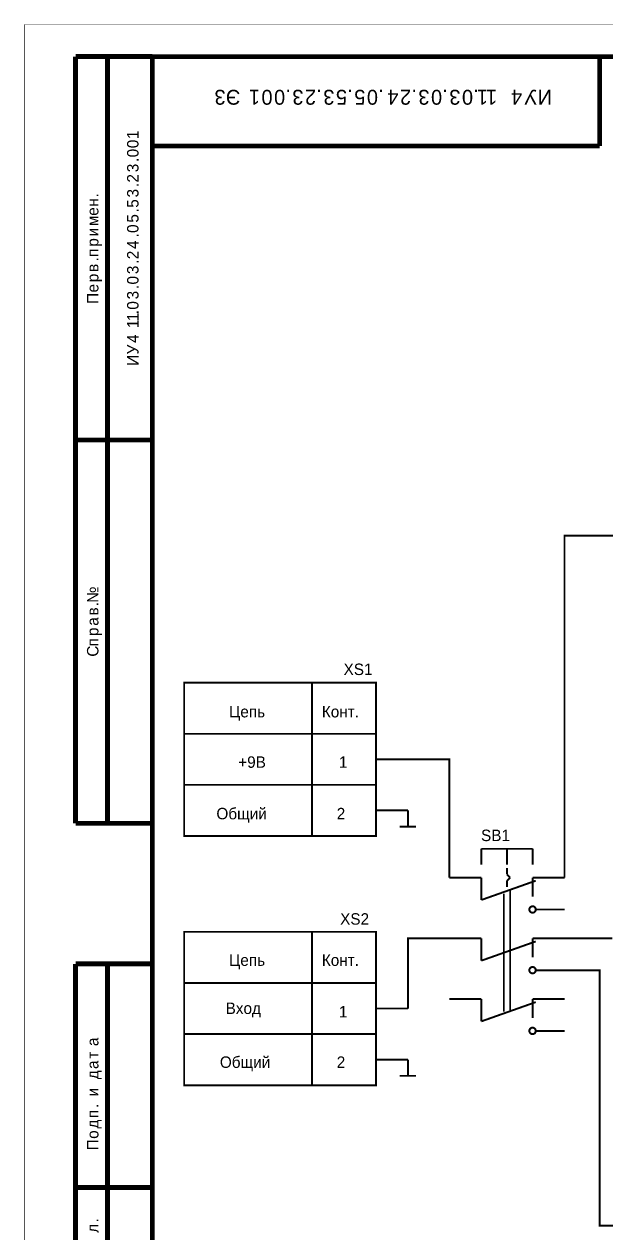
# Model space of a CAD drawing. Header units: inches. Extents: x 0 to 420, y 0 to 297.
# Drawn here: x 0 to 91.2, y 107.7 to 297 of the extents above; entities that cross this region are included whole.
import ezdxf

# ---------------------------------------------------------------- set-up
doc = ezdxf.new("R2010")
doc.units = ezdxf.units.IN
doc.layers.add('Sheet', color=255, linetype='Continuous')

msp = doc.modelspace()

# ---------------------------------------------------------------- linework, layer by layer
at = {"layer": 'Sheet'}
for points, const_width in [([(0.09, 297), (0.09, 0), (419.93, 0), (419.93, 297), (0.09, 297), (0.09, 297)], 0.0991), ([(0.09, 297), (0.09, 0), (419.93, 0), (419.93, 297), (0.09, 297), (0.09, 297)], 0.0991), ([(25.06, 193.99), (55.05, 193.99), (55.05, 170), (25.06, 170), (25.06, 193.99)], 0.3), ([(25.06, 155), (55.05, 155), (55.05, 130.99), (25.06, 130.99), (25.06, 155)], 0.3)]:
    msp.add_lwpolyline(points, close=True, dxfattribs=dict(at, const_width=const_width))
for points, const_width in [([(8.07, 171.99), (8.07, 291.99)], 0.749), ([(8.07, 291.99), (20.07, 291.99)], 0.749), ([(13.07, 291.99), (13.07, 171.99)], 0.749), ([(20.07, 5), (20.07, 291.99)], 0.749), ([(20.07, 291.98), (414.94, 291.98)], 0.749), ([(90.04, 291.99), (90.04, 277.99)], 0.749), ([(90.05, 277.99), (20.07, 277.99)], 0.749), ([(20.07, 231.99), (8.07, 231.99)], 0.749), ([(84.55, 163.49), (84.55, 216.99), (105.04, 216.99)], 0.3), ([(45.06, 170), (45.06, 193.99)], 0.3), ([(55.05, 185.99), (25.06, 185.99)], 0.3), ([(55.05, 182), (60.06, 182)], 0.3), ([(60.06, 182), (66.55, 182), (66.55, 163.49)], 0.3), ([(55.05, 178), (25.06, 178)], 0.3), ([(20.07, 171.99), (8.07, 171.99)], 0.749), ([(55.05, 174), (60.06, 174)], 0.3), ([(60.06, 174), (60.06, 171.45)], 0.3), ([(58.78, 171.45), (61.32, 171.45)], 0.3), ([(71.55, 165.49), (71.55, 167.99)], 0.3), ([(71.55, 167.99), (79.55, 167.99)], 0.3), ([(75.55, 167.99), (75.55, 165.49)], 0.3), ([(79.55, 167.99), (79.55, 165.49)], 0.3), ([(75.55, 163.99), (75.55, 164.99)], 0.3), ([(71.55, 163.49), (66.55, 163.49)], 0.3), ([(71.55, 159.99), (71.55, 163.49)], 0.3), ([(80.05, 163), (71.55, 159.99)], 0.3), ([(76.05, 163.49), (75.55, 163.99)], 0.3), ([(75.55, 163), (76.05, 163.49)], 0.3), ([(75.55, 162), (75.55, 163)], 0.3), ([(79.55, 163.49), (79.55, 160.5)], 0.3), ([(79.55, 163.49), (84.55, 163.49)], 0.3), ([(75.05, 160.99), (75.05, 142.5)], 0.3), ([(76.05, 161.49), (76.05, 142.5)], 0.3), ([(79.05, 158.49), (79.05, 158.52), (79.05, 158.55), (79.06, 158.57), (79.06, 158.59), (79.06, 158.62), (79.07, 158.64), (79.09, 158.67), (79.09, 158.69), (79.1, 158.72), (79.11, 158.74), (79.12, 158.75), (79.14, 158.77), (79.15, 158.8), (79.16, 158.82), (79.19, 158.83), (79.2, 158.85), (79.22, 158.86), (79.23, 158.88), (79.25, 158.9), (79.28, 158.91), (79.29, 158.93), (79.31, 158.94), (79.33, 158.95), (79.35, 158.95), (79.38, 158.96), (79.4, 158.97), (79.42, 158.99), (79.44, 158.99), (79.47, 158.99), (79.5, 159), (79.52, 159), (79.55, 159)], 0.3), ([(79.55, 159), (79.57, 159), (79.6, 159), (79.62, 158.99), (79.65, 158.99), (79.67, 158.99), (79.69, 158.97), (79.72, 158.96), (79.75, 158.95), (79.77, 158.95), (79.79, 158.94), (79.8, 158.93), (79.83, 158.91), (79.85, 158.9), (79.87, 158.88), (79.88, 158.86), (79.9, 158.85), (79.91, 158.83), (79.94, 158.82), (79.95, 158.8), (79.96, 158.77), (79.98, 158.75), (79.99, 158.74), (80, 158.72), (80, 158.69), (80.02, 158.67), (80.03, 158.64), (80.04, 158.62), (80.04, 158.59), (80.04, 158.57), (80.05, 158.55), (80.05, 158.52), (80.05, 158.49)], 0.3), ([(79.55, 158), (79.52, 158), (79.5, 158), (79.47, 158.01), (79.44, 158.01), (79.42, 158.01), (79.4, 158.02), (79.38, 158.03), (79.35, 158.04), (79.33, 158.04), (79.31, 158.06), (79.29, 158.07), (79.28, 158.09), (79.25, 158.1), (79.23, 158.11), (79.22, 158.13), (79.2, 158.15), (79.19, 158.17), (79.16, 158.18), (79.15, 158.2), (79.14, 158.22), (79.12, 158.23), (79.11, 158.26), (79.1, 158.28), (79.09, 158.3), (79.09, 158.32), (79.07, 158.35), (79.06, 158.37), (79.06, 158.39), (79.06, 158.41), (79.05, 158.45), (79.05, 158.47), (79.05, 158.49)], 0.3), ([(79.05, 158.49), (79.05, 158.49)], 0.3), ([(80.05, 158.49), (80.05, 158.47), (80.05, 158.45), (80.04, 158.41), (80.04, 158.39), (80.04, 158.37), (80.03, 158.35), (80.02, 158.32), (80, 158.3), (80, 158.28), (79.99, 158.26), (79.98, 158.23), (79.96, 158.22), (79.95, 158.2), (79.94, 158.18), (79.91, 158.17), (79.9, 158.15), (79.88, 158.13), (79.87, 158.11), (79.85, 158.1), (79.83, 158.09), (79.8, 158.07), (79.79, 158.06), (79.77, 158.04), (79.75, 158.04), (79.72, 158.03), (79.69, 158.02), (79.67, 158.01), (79.65, 158.01), (79.62, 158.01), (79.6, 158), (79.57, 158), (79.55, 158)], 0.3), ([(79.99, 158.49), (84.55, 158.49)], 0.3), ([(80.05, 158.49), (80.05, 158.49), (80.05, 158.49), (80.05, 158.49), (80.05, 158.49), (80.05, 158.49), (80.05, 158.49), (80.05, 158.49), (80.05, 158.49), (80.05, 158.49), (80.05, 158.49), (80.05, 158.49), (80.05, 158.49), (80.05, 158.49), (80.05, 158.49), (80.05, 158.49), (80.05, 158.49), (80.05, 158.49), (80.05, 158.49), (80.05, 158.49), (80.05, 158.49), (80.05, 158.49), (80.05, 158.49), (80.05, 158.49), (80.05, 158.49), (80.05, 158.49), (80.05, 158.49), (80.05, 158.49), (80.05, 158.49), (80.05, 158.49), (80.05, 158.49), (80.05, 158.49), (80.05, 158.49)], 0.3), ([(80.05, 158.49), (80.05, 158.49)], 0.3), ([(45.06, 130.99), (45.06, 155)], 0.3), ([(60.06, 143), (60.06, 153.99), (66.55, 153.99)], 0.3), ([(71.55, 153.99), (66.55, 153.99)], 0.3), ([(71.55, 150.49), (71.55, 153.99)], 0.3), ([(80.05, 153.5), (71.55, 150.49)], 0.3), ([(79.55, 153.99), (79.55, 151)], 0.3), ([(79.55, 153.99), (84.55, 153.99)], 0.3), ([(84.55, 153.99), (87.05, 153.99)], 0.3), ([(92.04, 153.99), (87.05, 153.99)], 0.3), ([(8.07, 149.99), (8.07, 5)], 0.749), ([(20.07, 149.99), (8.07, 149.99)], 0.749), ([(13.07, 149.99), (13.07, 5)], 0.749), ([(79.05, 148.99), (79.05, 149.02), (79.05, 149.05), (79.06, 149.07), (79.06, 149.09), (79.06, 149.12), (79.07, 149.14), (79.09, 149.17), (79.09, 149.19), (79.1, 149.22), (79.11, 149.24), (79.12, 149.25), (79.14, 149.27), (79.15, 149.3), (79.16, 149.32), (79.19, 149.33), (79.2, 149.35), (79.22, 149.36), (79.23, 149.38), (79.25, 149.4), (79.28, 149.41), (79.29, 149.43), (79.31, 149.44), (79.33, 149.45), (79.35, 149.45), (79.38, 149.46), (79.4, 149.47), (79.42, 149.49), (79.44, 149.49), (79.47, 149.49), (79.5, 149.5), (79.52, 149.5), (79.55, 149.5)], 0.3), ([(79.55, 149.5), (79.57, 149.5), (79.6, 149.5), (79.62, 149.49), (79.65, 149.49), (79.67, 149.49), (79.69, 149.47), (79.72, 149.46), (79.75, 149.45), (79.77, 149.45), (79.79, 149.44), (79.8, 149.43), (79.83, 149.41), (79.85, 149.4), (79.87, 149.38), (79.88, 149.36), (79.9, 149.35), (79.91, 149.33), (79.94, 149.32), (79.95, 149.3), (79.96, 149.27), (79.98, 149.25), (79.99, 149.24), (80, 149.22), (80, 149.19), (80.02, 149.17), (80.03, 149.14), (80.04, 149.12), (80.04, 149.09), (80.04, 149.07), (80.05, 149.05), (80.05, 149.02), (80.05, 148.99)], 0.3), ([(79.55, 148.5), (79.52, 148.5), (79.5, 148.5), (79.47, 148.5), (79.44, 148.51), (79.42, 148.51), (79.4, 148.52), (79.38, 148.53), (79.35, 148.53), (79.33, 148.54), (79.31, 148.56), (79.29, 148.57), (79.28, 148.58), (79.25, 148.6), (79.23, 148.61), (79.22, 148.62), (79.2, 148.65), (79.19, 148.66), (79.16, 148.68), (79.15, 148.69), (79.14, 148.71), (79.12, 148.74), (79.11, 148.76), (79.1, 148.78), (79.09, 148.8), (79.09, 148.82), (79.07, 148.85), (79.06, 148.87), (79.06, 148.89), (79.06, 148.91), (79.05, 148.94), (79.05, 148.97), (79.05, 148.99)], 0.3), ([(79.05, 148.99), (79.05, 148.99)], 0.3), ([(80.05, 148.99), (80.05, 148.97), (80.05, 148.94), (80.04, 148.91), (80.04, 148.89), (80.04, 148.87), (80.03, 148.85), (80.02, 148.82), (80, 148.8), (80, 148.78), (79.99, 148.76), (79.98, 148.74), (79.96, 148.71), (79.95, 148.69), (79.94, 148.68), (79.91, 148.66), (79.9, 148.65), (79.88, 148.62), (79.87, 148.61), (79.85, 148.6), (79.83, 148.58), (79.8, 148.57), (79.79, 148.56), (79.77, 148.54), (79.75, 148.53), (79.72, 148.53), (79.69, 148.52), (79.67, 148.51), (79.65, 148.51), (79.62, 148.5), (79.6, 148.5), (79.57, 148.5), (79.55, 148.5)], 0.3), ([(79.99, 148.99), (84.55, 148.99)], 0.3), ([(80.05, 148.99), (80.05, 148.99), (80.05, 148.99), (80.05, 148.99), (80.05, 148.99), (80.05, 148.99), (80.05, 148.99), (80.05, 148.99), (80.05, 148.99), (80.05, 148.99), (80.05, 148.99), (80.05, 148.99), (80.05, 148.99), (80.05, 148.99), (80.05, 148.99), (80.05, 148.99), (80.05, 148.99), (80.05, 148.99), (80.05, 148.99), (80.05, 148.99), (80.05, 148.99), (80.05, 148.99), (80.05, 148.99), (80.05, 148.99), (80.05, 148.99), (80.05, 148.99), (80.05, 148.99), (80.05, 148.99), (80.05, 148.99), (80.05, 148.99), (80.05, 148.99), (80.05, 148.99), (80.05, 148.99)], 0.3), ([(80.05, 148.99), (80.05, 148.99)], 0.3), ([(375.45, 109), (90.06, 109), (90.06, 148.99), (84.55, 148.99)], 0.3), ([(55.05, 147), (25.06, 147)], 0.3), ([(71.55, 144.49), (66.55, 144.49)], 0.3), ([(71.55, 140.99), (71.55, 144.49)], 0.3), ([(80.05, 144), (71.55, 140.99)], 0.3), ([(79.55, 144.49), (79.55, 141.5)], 0.3), ([(79.55, 144.49), (84.55, 144.49)], 0.3), ([(55.05, 143), (60.06, 143)], 0.3), ([(79.05, 139.49), (79.05, 139.52), (79.05, 139.55), (79.06, 139.57), (79.06, 139.59), (79.06, 139.62), (79.07, 139.64), (79.09, 139.67), (79.09, 139.69), (79.1, 139.72), (79.11, 139.74), (79.12, 139.75), (79.14, 139.77), (79.15, 139.8), (79.16, 139.82), (79.19, 139.83), (79.2, 139.85), (79.22, 139.86), (79.23, 139.89), (79.25, 139.9), (79.28, 139.91), (79.29, 139.93), (79.31, 139.94), (79.33, 139.95), (79.35, 139.95), (79.38, 139.96), (79.4, 139.97), (79.42, 139.99), (79.44, 139.99), (79.47, 139.99), (79.5, 140), (79.52, 140), (79.55, 140)], 0.3), ([(79.55, 140), (79.57, 140), (79.6, 140), (79.62, 139.99), (79.65, 139.99), (79.67, 139.99), (79.69, 139.97), (79.72, 139.96), (79.75, 139.95), (79.77, 139.95), (79.79, 139.94), (79.8, 139.93), (79.83, 139.91), (79.85, 139.9), (79.87, 139.89), (79.88, 139.86), (79.9, 139.85), (79.91, 139.83), (79.94, 139.82), (79.95, 139.8), (79.96, 139.77), (79.98, 139.75), (79.99, 139.74), (80, 139.72), (80, 139.69), (80.02, 139.67), (80.03, 139.64), (80.04, 139.62), (80.04, 139.59), (80.04, 139.57), (80.05, 139.55), (80.05, 139.52), (80.05, 139.49)], 0.3), ([(55.05, 138.99), (25.06, 138.99)], 0.3), ([(79.55, 138.99), (79.52, 138.99), (79.5, 138.99), (79.47, 139), (79.44, 139), (79.42, 139), (79.4, 139.01), (79.38, 139.02), (79.35, 139.03), (79.33, 139.03), (79.31, 139.05), (79.29, 139.06), (79.28, 139.08), (79.25, 139.09), (79.23, 139.1), (79.22, 139.12), (79.2, 139.13), (79.19, 139.16), (79.16, 139.17), (79.15, 139.19), (79.14, 139.21), (79.12, 139.24), (79.11, 139.25), (79.1, 139.27), (79.09, 139.29), (79.09, 139.31), (79.07, 139.35), (79.06, 139.37), (79.06, 139.39), (79.06, 139.41), (79.05, 139.44), (79.05, 139.47), (79.05, 139.49)], 0.3), ([(79.05, 139.49), (79.05, 139.49)], 0.3), ([(80.05, 139.49), (80.05, 139.47), (80.05, 139.44), (80.04, 139.41), (80.04, 139.39), (80.04, 139.37), (80.03, 139.35), (80.02, 139.31), (80, 139.29), (80, 139.27), (79.99, 139.25), (79.98, 139.24), (79.96, 139.21), (79.95, 139.19), (79.94, 139.17), (79.91, 139.16), (79.9, 139.13), (79.88, 139.12), (79.87, 139.1), (79.85, 139.09), (79.83, 139.08), (79.8, 139.06), (79.79, 139.05), (79.77, 139.03), (79.75, 139.03), (79.72, 139.02), (79.69, 139.01), (79.67, 139), (79.65, 139), (79.62, 139), (79.6, 138.99), (79.57, 138.99), (79.55, 138.99)], 0.3), ([(79.99, 139.49), (84.55, 139.49)], 0.3), ([(80.05, 139.49), (80.05, 139.49), (80.05, 139.49), (80.05, 139.49), (80.05, 139.49), (80.05, 139.49), (80.05, 139.49), (80.05, 139.49), (80.05, 139.49), (80.05, 139.49), (80.05, 139.49), (80.05, 139.49), (80.05, 139.49), (80.05, 139.49), (80.05, 139.49), (80.05, 139.49), (80.05, 139.49), (80.05, 139.49), (80.05, 139.49), (80.05, 139.49), (80.05, 139.49), (80.05, 139.49), (80.05, 139.49), (80.05, 139.49), (80.05, 139.49), (80.05, 139.49), (80.05, 139.49), (80.05, 139.49), (80.05, 139.49), (80.05, 139.49), (80.05, 139.49), (80.05, 139.49), (80.05, 139.49)], 0.3), ([(80.05, 139.49), (80.05, 139.49)], 0.3), ([(55.05, 134.99), (60.06, 134.99)], 0.3), ([(60.06, 134.99), (60.06, 132.46)], 0.3), ([(58.78, 132.46), (61.32, 132.46)], 0.3), ([(20.07, 114.99), (8.07, 114.99)], 0.749)]:
    msp.add_lwpolyline(points, dxfattribs=dict(at, const_width=const_width))

# ---------------------------------------------------------------- texts
for s, height, rotation, p in [('3', 2.33, 180, (31.54, 286.78)), ('Э', 2.33, 180, (33.87, 286.78)), ('1', 2.33, 180, (36.91, 286.78)), ('0', 2.33, 180, (38.88, 286.78)), ('0', 2.33, 180, (40.85, 286.78)), ('.', 2.33, 180, (41.75, 286.78)), ('3', 2.33, 180, (43.72, 286.78)), ('2', 2.33, 180, (45.69, 286.78)), ('.', 2.33, 180, (46.59, 286.78)), ('3', 2.33, 180, (48.56, 286.78)), ('5', 2.33, 180, (50.53, 286.78)), ('.', 2.33, 180, (51.42, 286.78)), ('5', 2.33, 180, (53.4, 286.78)), ('0', 2.33, 180, (55.37, 286.78)), ('.', 2.33, 180, (56.26, 286.78)), ('4', 2.33, 180, (58.59, 286.78)), ('2', 2.33, 180, (60.56, 286.78)), ('.', 2.33, 180, (61.46, 286.78)), ('3', 2.33, 180, (63.43, 286.78)), ('0', 2.33, 180, (65.4, 286.78)), ('.', 2.33, 180, (66.3, 286.78)), ('3', 2.33, 180, (68.27, 286.78)), ('0', 2.33, 180, (70.24, 286.78)), ('.', 2.33, 180, (71.13, 286.78)), ('1', 2.33, 180, (72.57, 286.78)), ('1', 2.33, 180, (74, 286.78)), ('4', 2.33, 180, (77.94, 286.78)), ('У', 2.33, 180, (80.27, 286.78)), ('И', 2.33, 180, (82.6, 286.78)), ('1', 1.79, 90, (17.92, 279.08)), ('0', 1.79, 90, (17.92, 277.64)), ('0', 1.79, 90, (17.92, 276.21)), ('3', 1.79, 90, (17.92, 273.88)), ('.', 1.79, 90, (17.92, 275.49)), ('2', 1.79, 90, (17.92, 272.26)), ('3', 1.79, 90, (17.92, 269.93)), ('.', 1.79, 90, (17.92, 271.55)), ('н', 1.79, 90, (11.65, 268.5)), ('.', 1.79, 90, (11.65, 269.93)), ('5', 1.79, 90, (17.92, 268.32)), ('е', 1.79, 90, (11.65, 267.07)), ('м', 1.79, 90, (11.65, 265.45)), ('5', 1.79, 90, (17.92, 265.99)), ('.', 1.79, 90, (17.92, 267.6)), ('0', 1.79, 90, (17.92, 264.38)), ('р', 1.79, 90, (11.65, 262.23)), ('и', 1.79, 90, (11.65, 263.84)), ('.', 1.79, 90, (17.92, 263.66)), ('п', 1.79, 90, (11.65, 260.61)), ('2', 1.79, 90, (17.92, 260.26)), ('4', 1.79, 90, (17.92, 261.87)), ('в', 1.79, 90, (11.65, 258.28)), ('.', 1.79, 90, (11.65, 259.9)), ('.', 1.79, 90, (17.92, 259.54)), ('р', 1.79, 90, (11.65, 256.67)), ('3', 1.79, 90, (17.92, 257.93)), ('0', 1.79, 90, (17.92, 256.31)), ('е', 1.79, 90, (11.65, 255.06)), ('.', 1.79, 90, (17.92, 255.6)), ('П', 1.79, 90, (11.65, 253.27)), ('3', 1.79, 90, (17.92, 253.98)), ('0', 1.79, 90, (17.92, 252.37)), ('1', 1.79, 90, (17.92, 250.58)), ('.', 1.79, 90, (17.92, 251.65)), ('1', 1.79, 90, (17.92, 249.5)), ('4', 1.79, 90, (17.92, 247.17)), ('У', 1.79, 90, (17.92, 245.38)), ('И', 1.79, 90, (17.92, 243.59)), ('№', 1.79, 90, (11.65, 206.48)), ('.', 1.79, 90, (11.65, 205.95)), ('в', 1.79, 90, (11.65, 204.51)), ('а', 1.79, 90, (11.65, 202.9)), ('р', 1.79, 90, (11.65, 201.29)), ('п', 1.79, 90, (11.65, 199.67)), ('С', 1.79, 90, (11.65, 198.06)), ('а', 1.79, 90, (11.65, 137.12)), ('а', 1.79, 90, (11.65, 133.53)), ('т', 1.79, 90, (11.65, 135.15)), ('д', 1.79, 90, (11.65, 131.92)), ('и', 1.79, 90, (11.65, 129.23)), ('п', 1.79, 90, (11.65, 125.83)), ('.', 1.79, 90, (11.65, 127.44)), ('д', 1.79, 90, (11.65, 124.21)), ('о', 1.79, 90, (11.65, 122.6)), ('П', 1.79, 90, (11.65, 120.81)), ('.', 1.79, 90, (11.65, 109.52)), ('л', 1.79, 90, (11.65, 107.9))]:
    msp.add_text(s, height=height, rotation=rotation, dxfattribs=at).set_placement(p)
for s, height, p in [('XS1', 1.792, (49.99, 195.19)), ('Цепь', 1.792, (32.07, 188.56)), ('Конт.', 1.792, (46.59, 188.56)), ('+9В', 1.792, (33.51, 180.67)), ('1', 1.79, (49.27, 180.67)), ('Общий', 1.792, (30.1, 172.61)), ('2', 1.79, (48.92, 172.61)), ('SB1', 1.792, (71.49, 169.2)), ('XS2', 1.792, (49.45, 156.12)), ('Цепь', 1.792, (32.07, 149.67)), ('Конт.', 1.792, (46.59, 149.67)), ('Вход', 1.792, (31.54, 142.14)), ('1', 1.79, (49.27, 141.6)), ('Общий', 1.792, (30.64, 133.71)), ('2', 1.79, (48.92, 133.71))]:
    msp.add_text(s, height=height, dxfattribs=at).set_placement(p)

doc.saveas('drawing.dxf')
